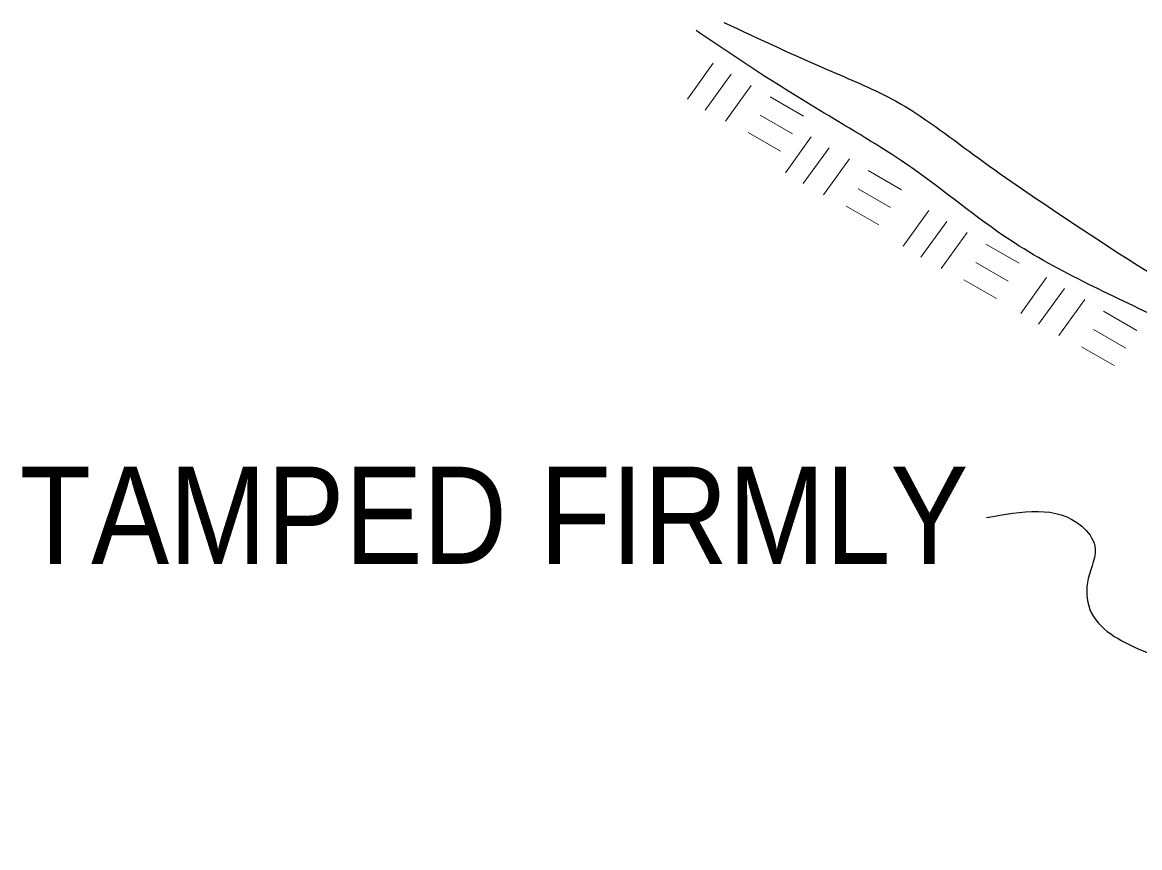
# Model space of a CAD drawing. Extents: x 225 to 596, y -309 to -30.
# Drawn here: x 411.88 to 425.54, y -155.58 to -145.49 of the extents above; entities that cross this region are included whole.
import ezdxf
from ezdxf.enums import TextEntityAlignment as Align

# ---------------------------------------------------------------- set-up
doc = ezdxf.new("R2010")
doc.units = 0
doc.header["$LTSCALE"] = 0.48
doc.layers.add('1', color=7, linetype='Continuous', lineweight=25)

msp = doc.modelspace()

# ---------------------------------------------------------------- linework, layer by layer
at = {"layer": '1', "lineweight": 13}
for p, q in [((420.013, -146.4324), (420.3297, -145.9949)), ((420.2306, -146.5666), (420.5472, -146.1291)), ((420.4789, -146.7032), (420.7947, -146.2649)), ((421.0239, -146.4057), (421.4323, -146.6407)), ((420.9014, -146.6308), (421.299, -146.8592)), ((420.7564, -146.8425), (421.1531, -147.07)), ((421.2114, -147.3325), (421.5282, -146.8942)), ((421.4298, -147.4658), (421.7465, -147.0283)), ((421.6773, -147.6025), (421.994, -147.165)), ((422.2232, -147.3058), (422.6316, -147.54)), ((422.1007, -147.5308), (422.4974, -147.7583)), ((421.9557, -147.7417), (422.3524, -147.9692)), ((422.6499, -148.2318), (422.9666, -147.7942)), ((422.8682, -148.3659), (423.1841, -147.9284)), ((423.1157, -148.5026), (423.4325, -148.0642)), ((423.6617, -148.2051), (424.07, -148.4401)), ((423.5392, -148.4301), (423.9367, -148.6584)), ((424.0892, -149.0518), (424.4051, -148.6134)), ((423.3942, -148.6418), (423.7908, -148.8692)), ((424.3067, -149.1852), (424.6234, -148.7476)), ((424.5551, -149.3218), (424.8709, -148.8843)), ((425.1001, -149.0252), (425.5085, -149.2602)), ((424.9776, -149.2502), (425.3742, -149.4785)), ((424.8326, -149.461), (425.2292, -149.6893))]:
    msp.add_line(p, q, dxfattribs=at)
at = {"layer": '1'}
for points in [[(420.4589, -145.4948), (421.7773, -146.0949), (422.5566, -146.4549), (423.5158, -147.1142), (424.5542, -147.8342), (426.0527, -148.7934), (427.2919, -149.5135), (428.6704, -150.3328), (429.8497, -151.0728), (430.9081, -151.6928), (432.7266, -152.5121), (433.985, -153.2322), (435.8234, -154.2514), (436.8819, -154.9314), (436.9619, -155.4715), (436.7018, -155.5507), (435.3434, -154.7914), (434.045, -153.9122), (433.1457, -153.4922), (431.7673, -152.5729), (430.0888, -151.752), (428.6704, -151.0528), (427.8312, -150.4936), (426.9519, -149.8127), (425.8935, -149.1735), (424.9142, -148.6934), (423.955, -148.1542), (422.7566, -147.2742), (421.7373, -146.6349), (420.8981, -146.1149), (420.1188, -145.5948)], [(423.6717, -151.5478), (424.8342, -151.6528), (424.9942, -151.892), (424.9142, -152.2921), (424.9342, -152.6721), (425.5735, -153.1722), (427.3119, -153.6513)]]:
    msp.add_spline(points, degree=3, dxfattribs=at)

# ---------------------------------------------------------------- texts
at = {"layer": '1', "width": 0.9}
msp.add_text('TAMPED FIRMLY', height=1.188, dxfattribs=at).set_placement((417.6499, -152.1137), align=Align.CENTER)

doc.saveas('drawing.dxf')
